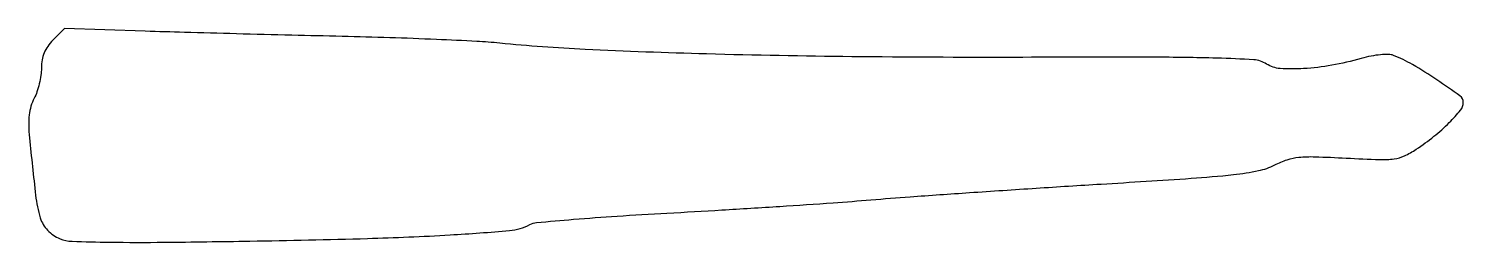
# Model space of a CAD drawing. Extents: x 0 to 315, y 0 to 47.
import ezdxf

# ---------------------------------------------------------------- set-up
doc = ezdxf.new("R2010")
doc.units = 0

msp = doc.modelspace()

# ---------------------------------------------------------------- linework, layer by layer
msp.add_lwpolyline([(5.536428, 44.627337, 0.042614), (4.388232, 43.264763, 0.05576), (3.60276, 41.839321, 0.05571), (3.151218, 40.274509, 0.042431), (3, 38.495795, -0.035791), (2.885361, 36.896358, -0.022603), (2.534931, 35.057402, -0.02267), (2.023747, 33.271855, -0.03829), (1.416788, 31.839086, 0.047379), (0.715239, 30.095621, 0.042578), (0.322947, 28.187577, 0.035405), (0.217384, 25.937915, 0.018544), (0.388272, 23.138746, 0.004093), (1.733944, 10.52052, 0.044733), (2.766091, 5.527261, 0.11935), (4.353285, 2.823447, 0.102785), (7.083501, 0.965413, 0.09), (9.7206, 0.394554, 0.005291), (17.951166, 0.204528, 0.00571), (29.912978, 0.19159, 0.001579), (48.699814, 0.445142, 0.002817), (74.536226, 1.021051, 0.007826), (92.679917, 1.812122, 0.007028), (105.737065, 2.770684, 0.10136), (110.167866, 4.089839, -0.100571), (111.625405, 4.526263, -0.001807), (119.769408, 5.235339, -0.004427), (129.30129, 5.945647, -0.002931), (140.258188, 6.600196, 0.001532), (152.280199, 7.284622, 0.001277), (165.050843, 8.083649, 0.001288), (176.734999, 8.874885, 0.003509), (185, 9.514288, -0.00299), (193.592394, 10.18799, -0.000905), (206.640625, 11.108863, -0.000906), (221.272777, 12.088262, -0.000987), (235.5, 12.986462, 0.001423), (255.241818, 14.250117, 0.01078), (264.540102, 15.073548, 0.022679), (270.054234, 15.936477, 0.069029), (273.62307, 17.19258, -0.039004), (276.356455, 18.342747, -0.056155), (278.922196, 18.884614, -0.032166), (282.445495, 18.996101, -0.005216), (289.293822, 18.700696, 0.004344), (296.63, 18.371433, 0.040432), (299.794508, 18.512842, 0.078036), (302.05148, 19.164857, 0.038027), (304.670752, 20.640326, 0.022217), (308.541986, 23.483413, 0.026815), (311.898422, 26.496189, 0.025389), (314.39051, 29.253487, 0.175622), (314.98253, 30.946167, 0.2373), (314.256754, 32.349749, 0.008577), (309.166418, 35.910794, 0.016268), (303.858855, 39.243924, 0.038602), (299.664349, 41.275553, 0.090921), (298.551758, 41.492463, 0.026544), (296.802089, 41.419154, 0.024915), (294.745726, 41.119356, 0.020638), (292.593812, 40.602182, -0.024698), (286.130069, 39.104121, -0.029898), (279.949637, 38.367801, -0.031504), (274.776104, 38.389464, -0.128924), (271.824224, 39.379518, 0.129692), (269.041007, 40.308325, 0.009415), (260.883873, 40.678285, 0.00641), (247.002228, 40.868112, 0.000775), (216.451644, 40.846859, -0.003114), (180.814747, 40.988761, -0.004346), (148.946633, 41.591191, -0.004817), (122.300523, 42.583598, -0.013341), (103.592764, 43.961854, 0.011801), (98.519516, 44.351326, 0.002515), (89.680374, 44.775835, 0.002628), (79.429485, 45.162511, 0.002498), (69, 45.448877, -0.000571), (57.941041, 45.709881, -0.000431), (45.787263, 46.021093, -0.000435), (34.364153, 46.333393, -0.001007), (25.786428, 46.59266), (8.072855, 47.163765)], format="xyb", close=True)

doc.saveas('drawing.dxf')
